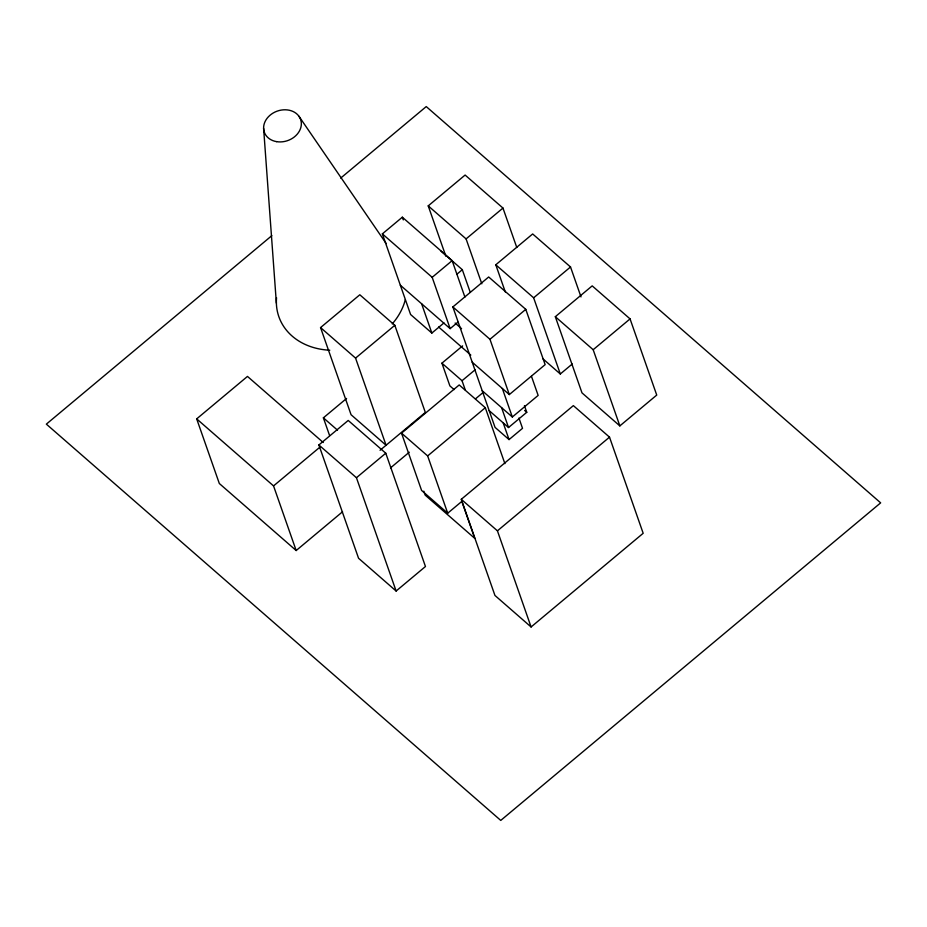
<?xml version="1.0" encoding="UTF-8"?>
<svg xmlns="http://www.w3.org/2000/svg" width="927" height="927" viewBox="0 0 927 927"><rect width="100%" height="100%" fill="white"/><g stroke="black" fill="none" stroke-linecap="round" stroke-linejoin="round"><path stroke-width="1.39" d="M271.843 235.643L46.35 424.137L500.754 820.418L880.65 502.863L426.246 106.582L340.719 178.077M443.963 322.932L431.855 333.06L410.603 314.52L382.364 233.882L402.33 217.196L452.144 260.638L464.914 297.092M445.852 256.211L428.228 205.875L465.111 175.052L502.967 208.065L516.791 247.521M342.55 511.762L296.176 550.534L219.317 483.5L196.686 418.877L247.474 376.42L323.245 442.503M320.557 327.579L355.562 358.112L386.072 445.25L351.066 414.717L320.557 327.579L359.815 294.774L394.821 325.296L425.331 412.434L380.058 450.279M481.808 283.789L466.084 238.899L502.967 208.065M457.915 322.156L450.151 328.645L432.179 277.324L452.144 260.638M355.562 358.112L394.821 325.296M456.814 274.299L462.318 269.699L441.055 251.159M505.308 291.993L495.783 264.786L532.666 233.963L570.522 266.976L580.997 296.907M518.923 418.031L522.527 428.32L509.05 439.583L495.041 427.37L452.863 306.93L488.68 276.988L525.783 309.351L545.146 364.635L509.329 394.578L472.225 362.214M329.572 435.505L323.384 417.834L346.582 398.448M318.876 444.972L348.216 420.452L385.771 453.21L425.458 566.513L396.119 591.032L358.564 558.274L318.876 444.972L356.443 477.729L396.119 591.032M296.176 550.534L273.546 485.91L319.919 447.138M454.126 389.595L449.885 385.899L441.924 363.175L462.619 345.875M572.249 364.01L560.314 373.987L533.639 297.81L570.522 266.976M509.329 394.578L489.966 339.282L525.783 309.351M465.319 390.07L462.04 380.719L475.111 369.792M462.121 501.159L447.706 513.21L421.588 490.429L401.53 433.152L459.201 384.948L485.308 407.718L504.891 463.639M356.443 477.729L385.771 453.21M555.319 316.71L592.191 285.875L630.059 318.9L656.733 395.076L619.85 425.899L581.994 392.886L555.319 316.71L593.176 349.722L619.85 425.899M390.51 467.903L409.282 452.202M475.447 398.888L483.071 392.515M447.706 513.21L427.648 455.922L485.308 407.718M482.214 390.742L512.33 416.999L538.147 395.412L531.495 376.397M593.176 349.722L630.059 318.9M489.189 410.649L508.541 427.532L526.756 412.306L524.439 405.667M461.275 499.317L573.361 405.62L609.514 437.15L643.176 533.292L531.09 626.976L494.948 595.458L461.275 499.317L497.428 530.835L531.09 626.976M497.428 530.835L609.514 437.15M428.228 205.875L466.084 238.899M495.783 264.786L533.639 297.81M543.013 358.888L560.314 373.987M382.364 233.882L432.179 277.324M452.863 306.93L489.966 339.282M455.134 323.048L461.565 328.656M400.337 285.203L450.151 328.645M438.656 327.034L470.812 355.076M524.612 410.429L526.756 412.306M441.924 363.175L462.04 380.719M401.53 433.152L427.648 455.922M323.384 417.834L337.509 430.163M196.686 418.877L273.546 485.91M298.911 116.223L386.2 243.558M462.318 269.699L470.256 292.353M502.33 388.471L512.33 416.999M501.577 407.625L508.541 427.532M503.199 422.874L509.05 439.583M402.33 217.196L403.28 219.896M421.6 303.743L431.855 333.06M461.831 501.403L474.775 538.378L425.192 495.134L423.801 491.171M263.604 128.297L276.373 303.152M405.319 299.653A66.489 54.067 -19.3 0 1 392.26 323.894M329.78 350.209A66.489 54.067 -19.3 0 1 276.547 297.729M276.663 141.657A19.235 15.643 -19.3 0 0 300.939 120.51A19.235 15.643 -19.3 0 0 269.827 115.411A19.235 15.643 -19.3 0 0 276.663 141.657"/></g></svg>
